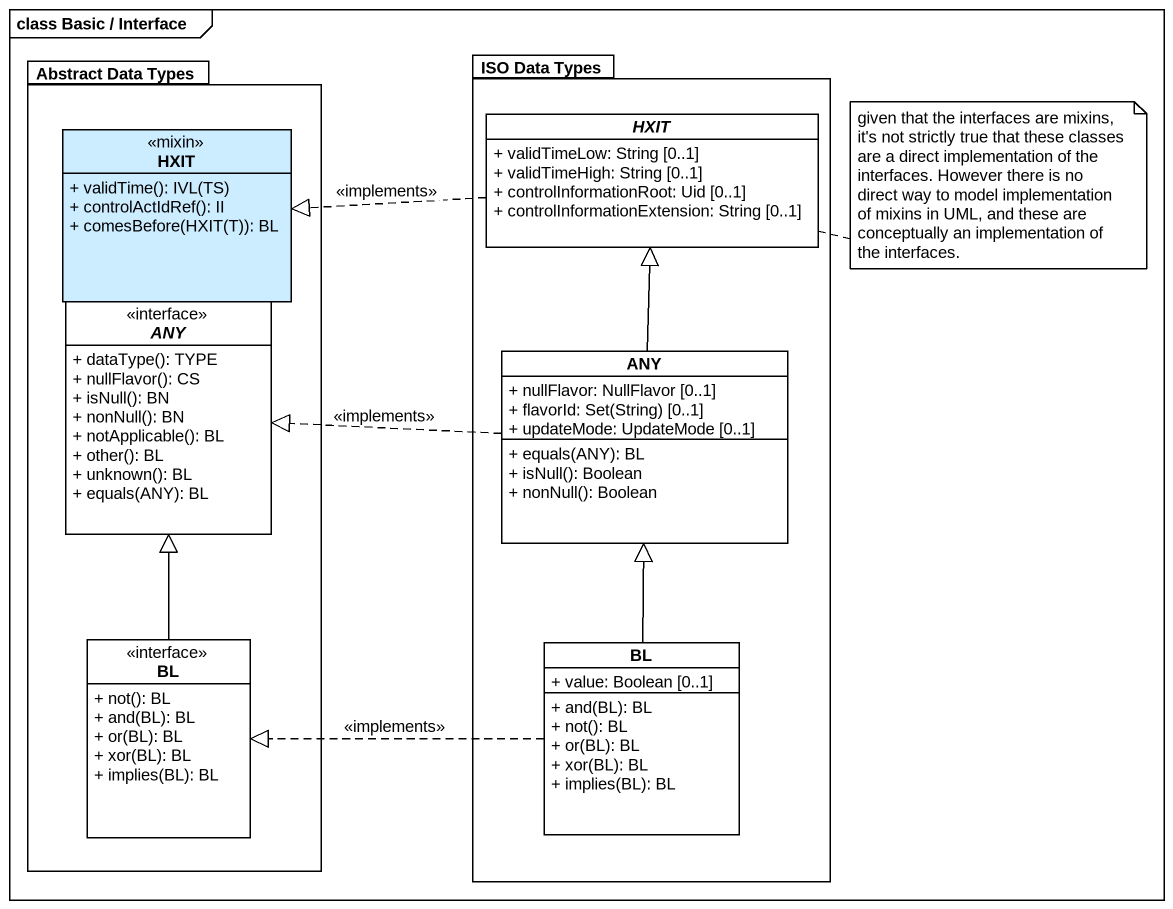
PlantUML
@startuml
mainframe class Basic / Interface
hide circle
hide empty members
skinparam classAttributeIconSize 0
package "Abstract Data Types" as Abstract_Data_Types #FFFFFF {
  class HXIT <<mixin>> #CCECFF {
    + validTime(): IVL(TS)
    + controlActIdRef(): II
    + comesBefore(HXIT(T)): BL
  }
  abstract class ANY <<interface>> #FFFFFF {
    + dataType(): TYPE
    + nullFlavor(): CS
    + isNull(): BN
    + nonNull(): BN
    + notApplicable(): BL
    + other(): BL
    + unknown(): BL
    + equals(ANY): BL
  }
  class BL <<interface>> #FFFFFF {
    + not(): BL
    + and(BL): BL
    + or(BL): BL
    + xor(BL): BL
    + implies(BL): BL
  }
}
package "ISO Data Types" as ISO_Data_Types #FFFFFF {
  abstract class "HXIT" as HXIT_2 {
    + validTimeLow: String [0..1]
    + validTimeHigh: String [0..1]
    + controlInformationRoot: Uid [0..1]
    + controlInformationExtension: String [0..1]
  }
  class "ANY" as ANY_2 {
    + nullFlavor: NullFlavor [0..1]
    {field} + flavorId: Set(String) [0..1]
    + updateMode: UpdateMode [0..1]
    + equals(ANY): BL
    + isNull(): Boolean
    + nonNull(): Boolean
  }
  class "BL" as BL_2 {
    + value: Boolean [0..1]
    + and(BL): BL
    + not(): BL
    + or(BL): BL
    + xor(BL): BL
    + implies(BL): BL
  }
}
HXIT_2 .left.|> HXIT : <<implements>>
ANY_2 -up-|> HXIT_2
ANY_2 .left.|> ANY : <<implements>>
BL -up-|> ANY
BL_2 -up-|> ANY_2
BL_2 .left.|> BL : <<implements>>
note right of HXIT_2 : given that the interfaces are mixins, it's not strictly true that these classes are a direct implementation of the interfaces. However there is no direct way to model implementation of mixins in UML, and these are conceptually an implementation of the interfaces.
@enduml
